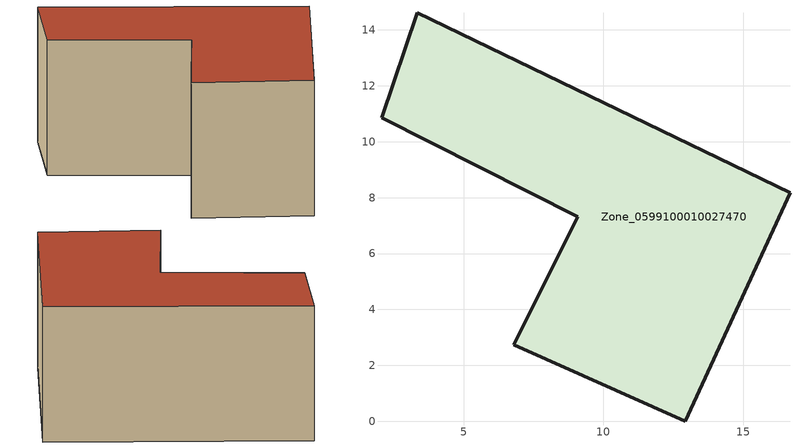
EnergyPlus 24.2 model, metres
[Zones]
Zone_0599100010027470
 floor ground (C_G): 3.33,14.61 16.67,8.17 12.93,0 6.79,2.74 9.08,7.31 2.06,10.86 z0
 wall outside (C_F): 6.79,2.74 12.93,0 16.67,8.17 3.33,14.61 2.06,10.86 9.08,7.31 6.79,2.74 z0:8.29
 roof outside (C_R): 3.33,14.61 2.06,10.86 9.08,7.31 6.79,2.74 12.93,0 16.67,8.17 z8.29
[BUILDING]
Pand.0599100010027470: North Axis=0; Terrain=City; Loads Convergence Tolerance Value=0.04; Temperature Convergence Tolerance Value=0.4; Solar Distribution=FullExterior; Maximum Number of Warmup Days=25; Minimum Number of Warmup Days=1
[Site:Location]
Rotterdam.The.Hague.AP_ZH_NLD Design_Conditions: Latitude=51.96; Longitude=4.45; Time Zone=1; Elevation=-4.5
[SITE:GROUNDTEMPERATURE:BUILDINGSURFACE]
18, 18, 18, 18, 18, 18, 18, 18, 18, 18, 18, 18
[MATERIAL] Thermal Absorptance=0.9; Solar Absorptance=0.7; Visible Absorptance=0.7
Name | Roughness | Thickness | Conductivity | Density | Specific Heat
G.TI.1946 | MediumSmooth | 0.15 | 1 | 540 | 1210
F.TI.1946 | Rough | 0.3 | 0.857143 | 1920 | 840
R.TI.1946 | MediumRough | 0.2 | 0.1 | 1500 | 1000
[CONSTRUCTION]
C_G: G.TI.1946
C_F: F.TI.1946
C_R: R.TI.1946
[ZONE]
Zone_0599100010027470: Type=1; Multiplier=1; Ceiling Height=Autocalculate; Volume=Autocalculate; Floor Area=autocalculate; Part of Total Floor Area=Yes
[ZONEINFILTRATION:DESIGNFLOWRATE]
Infil_Zone_0599100010027470: Zone or ZoneList or Space or SpaceList=Zone_0599100010027470; Schedule=AlwaysOn; Design Flow Rate Calculation Method=Flow/Area; Flow Rate per Floor Area=0.003; Constant Term Coefficient=1; Temperature Term Coefficient=0; Velocity Term Coefficient=0; Velocity Squared Term Coefficient=0
[HVACTEMPLATE:ZONE:IDEALLOADSAIRSYSTEM]
Zone_0599100010027470: Maximum Heating Supply Air Temperature=50; Minimum Cooling Supply Air Temperature=13; Maximum Heating Supply Air Humidity Ratio=0.0156; Minimum Cooling Supply Air Humidity Ratio=0.0077; Heating Limit=NoLimit; Cooling Limit=NoLimit; Dehumidification Control Type=ConstantSensibleHeatRatio; Cooling Sensible Heat Ratio=0.7; Dehumidification Setpoint=60; Humidification Control Type=None; Humidification Setpoint=30; Outdoor Air Method=None; Outdoor Air Flow Rate per Person=0.00944; Outdoor Air Flow Rate per Zone Floor Area=0; Outdoor Air Flow Rate per Zone=0; Demand Controlled Ventilation Type=None; Outdoor Air Economizer Type=NoEconomizer; Heat Recovery Type=None; Sensible Heat Recovery Effectiveness=0.7; Latent Heat Recovery Effectiveness=0.65
[ZONECONTROL:THERMOSTAT]
ThermostatControl_Zone_0599100010027470: Zone or ZoneList=Zone_0599100010027470; Control Type Schedule=DualSetpointControlType; Control 1=Thermostat_Zone_0599100010027470; Temperature Difference Between Cutout And Setpoint=0
[THERMOSTATSETPOINT:DUALSETPOINT]
Thermostat_Zone_0599100010027470: Heating Setpoint Temperature Schedule=HeatingSetpoint_Zone_0599100010027470; Cooling Setpoint Temperature Schedule=CoolingSetpoint_Zone_0599100010027470
[SCHEDULE:COMPACT]
HeatingSetpoint_Zone_0599100010027470: Through: 12/31, For: AllDays, Until: 24:00, 21
CoolingSetpoint_Zone_0599100010027470: Through: 12/31, For: AllDays, Until: 24:00, 24
DualSetpointControlType: Through: 12/31, For: AllDays, Until: 24:00, 4
AlwaysOn: Through: 12/31, For: AllDays, Until: 24:00, 1
